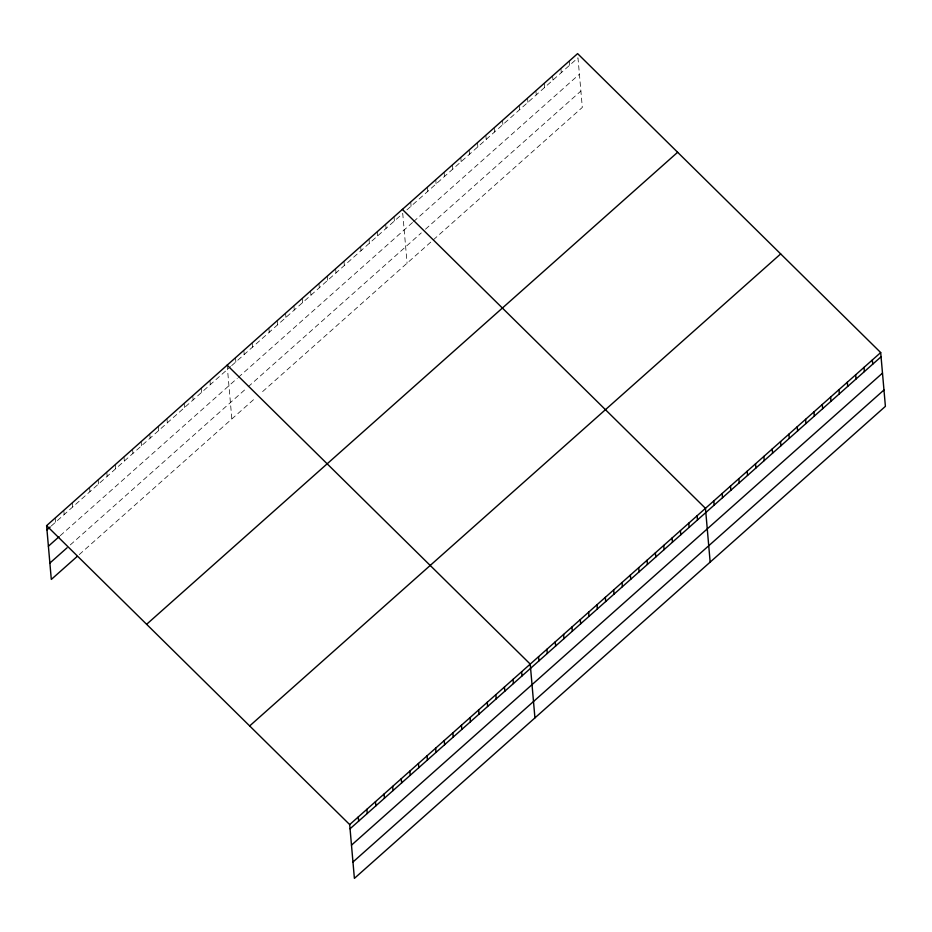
<?xml version="1.0" encoding="UTF-8"?>
<svg xmlns="http://www.w3.org/2000/svg" width="932" height="932" viewBox="0 0 932 932"><rect width="100%" height="100%" fill="white"/><g stroke="black" fill="none" stroke-linecap="round" stroke-linejoin="round"><path stroke-width="0.7" stroke-dasharray="4.66 3.5" d="M51.26 526.021L230.635 366.567M231.684 365.635L402.74 213.579L407.086 263.185M406.911 209.875L577.98 57.819L582.314 107.413L260.016 393.91M60.219 535.702L237.287 378.299M238.336 377.367L412.527 222.527M413.563 221.606L579.413 74.187M70.296 544.917L247.108 387.747M248.145 386.815L421.299 232.907M425.47 229.202L580.881 91.045M79.243 554.598L255.846 397.626M569.266 61.046L569.638 65.228M560.924 68.455L561.285 72.649M552.583 75.876L552.944 80.07M544.23 83.297L544.603 87.48M535.888 90.707L536.261 94.901M527.547 98.128L527.908 102.322M519.206 105.549L519.567 109.731M502.511 120.379L502.884 124.573M494.17 127.801L494.531 131.994M485.828 135.222L486.189 139.404M477.475 142.631L477.848 146.825M469.134 150.052L469.495 154.246M460.792 157.473L461.154 161.655M452.439 164.882L452.812 169.076M444.098 172.304L444.471 176.498M435.757 179.725L436.118 183.907M427.415 187.134L427.776 191.328M410.721 201.976L411.094 206.17M394.038 216.806L394.399 221M385.685 224.228L386.058 228.422M377.344 231.649L377.716 235.831M369.002 239.058L369.363 243.252M360.661 246.479L361.022 250.673M343.966 261.31L344.339 265.504M335.625 268.731L335.986 272.925M327.283 276.152L327.645 280.334M318.93 283.573L319.303 287.755M310.589 290.982L310.95 295.176M302.248 298.403L302.609 302.597M293.895 305.824L294.267 310.007M285.553 313.234L285.926 317.428M277.212 320.655L277.573 324.849M268.87 328.076L269.231 332.258M252.176 342.906L252.549 347.1M243.835 350.327L244.196 354.51M235.493 357.737L235.854 361.931M227.14 365.158L231.847 418.946M209.945 380.442L210.317 384.636M201.347 388.085L201.72 392.279M192.749 395.727L193.122 399.921M184.163 403.37L184.524 407.564M166.968 418.654L167.329 422.848M158.37 426.297L158.731 430.491M149.772 433.939L150.134 438.133M141.175 441.582L141.536 445.776M132.577 449.224L132.938 453.418M123.979 456.866L124.34 461.06M115.382 464.509L115.743 468.703M106.784 472.151L107.145 476.345M98.186 479.794L98.547 483.988M89.589 487.436L89.95 491.63M72.393 502.721L72.754 506.915M63.795 510.363L64.157 514.557M55.198 518.006L55.559 522.2"/><path stroke-width="1.4" d="M46.6 525.648L577.607 53.625L880.693 352.564L885.4 406.352L354.393 878.375L349.686 824.587L46.6 525.648L51.307 579.436L77.1 556.509M46.961 529.842L50.188 526.976M48.394 546.21L59.147 536.657M49.874 563.068L67.069 547.783M146.615 624.3L677.634 152.277M249.66 725.935L780.678 253.912M349.686 824.587L880.693 352.564M350.048 828.781L881.066 356.758M351.481 845.149L882.488 373.126M352.96 862.007L883.967 389.984M402.379 209.397L705.466 508.336L710.161 562.124M227.14 365.158L530.226 664.097L534.933 717.885M872.352 359.985L872.713 364.167M864.011 367.394L864.372 371.588M855.658 374.815L856.03 379.009M847.316 382.237L847.677 386.419M838.975 389.658L839.336 393.84M830.622 397.067L830.995 401.261M822.28 404.488L822.653 408.682M813.939 411.909L814.3 416.091M805.597 419.318L805.959 423.512M797.244 426.74L797.617 430.933M788.903 434.161L789.276 438.343M780.562 441.57L780.923 445.764M772.22 448.991L772.581 453.185M763.867 456.412L764.24 460.594M755.526 463.821L755.899 468.015M747.184 471.243L747.546 475.437M738.843 478.664L739.204 482.858M730.49 486.085L730.863 490.267M722.149 493.494L722.521 497.688M713.807 500.915L714.168 505.109M697.113 515.745L697.486 519.94M688.771 523.167L689.132 527.361M680.43 530.588L680.791 534.77M672.077 537.997L672.45 542.191M663.735 545.418L664.108 549.612M655.394 552.839L655.755 557.021M647.053 560.26L647.414 564.442M638.7 567.67L639.072 571.864M630.358 575.091L630.731 579.285M622.017 582.512L622.378 586.694M613.675 589.921L614.037 594.115M605.322 597.342L605.695 601.536M596.981 604.763L597.354 608.946M588.64 612.173L589.001 616.367M580.298 619.594L580.659 623.788M571.945 627.015L572.318 631.197M563.604 634.424L563.965 638.618M555.262 641.845L555.623 646.039M546.921 649.266L547.282 653.46M538.568 656.687L538.941 660.87M521.629 671.739L521.99 675.933M513.031 679.381L513.404 683.575M504.433 687.024L504.806 691.218M495.836 694.666L496.208 698.86M487.238 702.309L487.611 706.503M478.64 709.951L479.013 714.145M470.043 717.593L470.415 721.787M461.445 725.236L461.818 729.43M452.847 732.878L453.22 737.072M444.249 740.521L444.622 744.715M435.652 748.163L436.025 752.357M427.054 755.805L427.427 759.999M418.456 763.448L418.829 767.642M409.859 771.09L410.231 775.284M401.261 778.733L401.634 782.927M392.663 786.375L393.036 790.569M384.077 794.017L384.438 798.211M375.48 801.66L375.841 805.854M366.882 809.302L367.243 813.496M358.284 816.945L358.645 821.139"/></g></svg>
